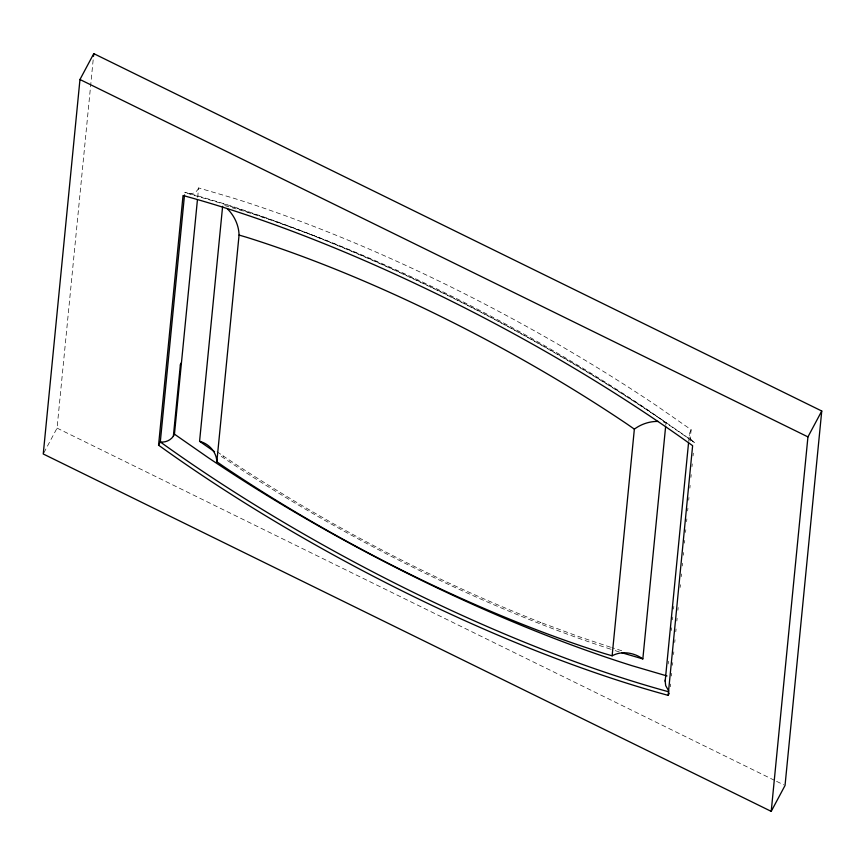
<?xml version="1.0" encoding="UTF-8"?>
<svg xmlns="http://www.w3.org/2000/svg" width="865" height="865" viewBox="0 0 865 865"><rect width="100%" height="100%" fill="white"/><g stroke="black" fill="none" stroke-linecap="round" stroke-linejoin="round"><path stroke-width="0.65" stroke-dasharray="4.33 3.24" d="M43.877 452.806L57.058 428.11L93.247 58.993M197.674 197.274L198.593 187.932L233.561 198.193A531.153 151.894 28.1 0 1 657.465 406.301L691.135 429.732L689.956 441.777M665.747 425.277L666.007 422.596L645.679 408.442A503.495 143.979 28.1 0 0 243.854 211.179L222.748 204.983M688.691 441.366L689.524 433.408L691.135 429.732M668.18 663.92L668.44 661.249M671.456 630.466L671.716 627.795M672.505 619.762L672.765 617.091M673.554 609.057L673.824 606.387M670.407 686.745L670.667 684.053M671.456 675.998L671.716 673.316M672.505 665.261L672.775 662.579M673.565 654.524L673.824 651.842M674.743 642.446L675.014 639.765M675.803 631.71L676.062 629.028M676.852 620.973L677.111 618.28M677.901 610.236L678.171 607.544M680.139 587.411L680.409 584.729M681.198 576.674L681.458 573.992M682.247 565.937L682.517 563.256M683.307 555.2L683.566 552.519M684.485 543.123L684.745 540.43M685.534 532.386L685.804 529.694M686.594 521.649L686.853 518.957M687.643 510.901L687.913 508.22M688.702 500.165L688.962 497.483M689.881 488.087L690.14 485.406M690.94 477.35L691.2 474.669M691.989 466.613L692.249 463.932M693.038 455.877L693.308 453.195M198.593 187.932C196.733 193.49 189.522 195.306 184.775 192.279A540.712 154.63 28.1 0 1 694.357 442.447L655.584 415.687C547.004 343.156 430.813 281.958 309.313 234.08L267.166 218.434L225.884 204.659L187.51 193.392M663.477 421.99L666.007 422.596M621.708 650.74L611.825 647.636M610.571 647.215L579.053 636.694L539.987 622.195L540.928 622.562C429.332 578.588 322.602 522.363 222.867 455.747M57.058 428.11L775.343 780.738M776.554 781.333L783.82 784.901M217.104 451.735L223.603 456.255M693.2 441.874L689.956 438.263L689.351 434.673M619.286 651.951A503.495 143.979 28.1 0 1 611.912 649.583M610.668 649.183A503.495 143.979 28.1 0 1 219.905 455.455"/><path stroke-width="1.3" d="M688.562 442.707L665.174 681.188L665.704 685.653L668.764 691.027M79.969 79.504L43.25 453.984L771.223 811.37L785.031 785.496L821.75 411.016L93.777 53.63L79.969 79.504L807.942 436.89L771.223 811.37M93.517 56.312L93.777 53.63M158.565 445.183L183.045 195.522A540.712 154.63 28.1 0 1 692.627 445.691L668.148 695.352A540.712 154.63 28.1 0 1 158.565 445.183L160.295 441.939L184.515 194.96M668.623 691.773A540.712 154.63 28.1 0 1 160.295 441.939C165.258 442.696 170.578 440.371 173.368 436.198L180.353 364.943L181.434 362.911L180.353 364.943M173.368 436.198L174.449 434.154L197.415 199.945M214.552 451.725L199.577 441.301L222.619 206.324M665.618 426.618L642.836 658.914C634.132 652.621 621.827 650.469 612.128 655.811L604.516 653.572A476.572 136.281 28.1 0 1 224.176 466.851L216.834 461.748L239.064 235.064C238.805 225.192 234.329 215.623 227.29 208.746M612.128 655.811L634.359 429.127C641.181 424.099 649.647 421.244 658.146 421.417M665.174 681.188L665.369 679.76M668.148 695.352L669.305 693.189M807.942 436.89L821.75 411.016M239.064 235.064L246.676 237.302A476.572 136.281 28.1 0 1 627.017 424.023L634.359 429.127M621.73 652.718L642.836 658.914M667.002 675.965L632.023 665.704A531.153 151.894 28.1 0 1 208.13 457.596L174.449 434.154M199.577 441.301C208.833 443.669 216.596 451.952 216.834 461.748"/></g></svg>
